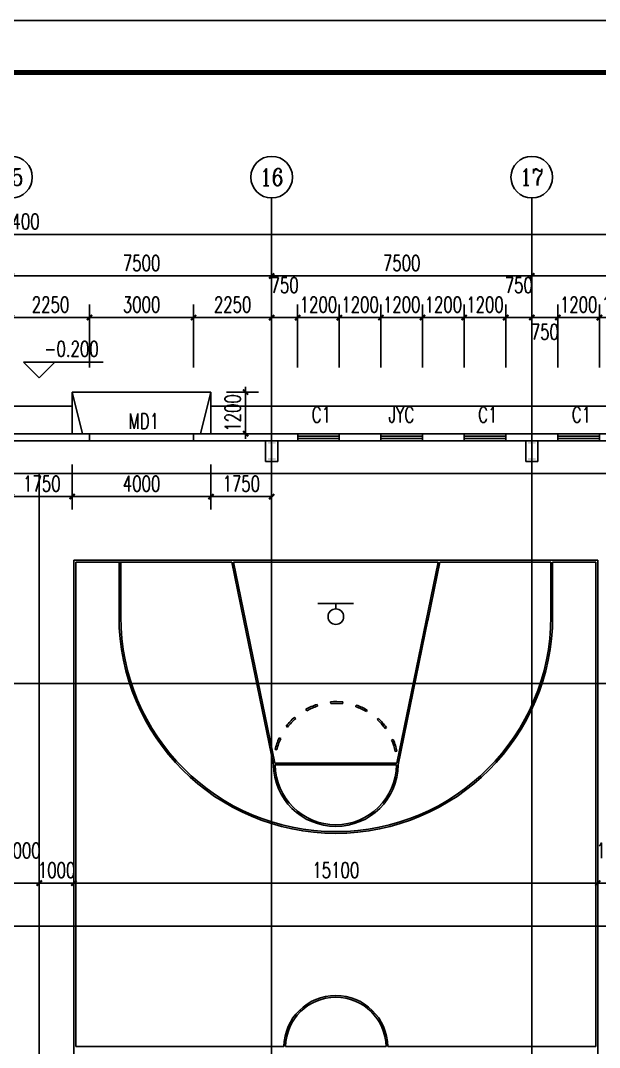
# Model space of a CAD drawing. Extents: x 962303 to 1579583, y -174742 to 224716.
# Drawn here: x 1453984 to 1470673, y 110641 to 140258 of the extents above; entities that cross this region are included whole.
import ezdxf
from ezdxf.enums import TextEntityAlignment as Align

# ---------------------------------------------------------------- set-up
doc = ezdxf.new("R2010")
doc.units = 0
doc.header["$LTSCALE"] = 1000
doc.header["$MEASUREMENT"] = 0
doc.linetypes.add('DASH', pattern=[0.35, 0.25, -0.1])
for name, color, linetype in [('AXIS', 3, 'Continuous'), ('AXIS_TEXT', 7, 'Continuous'), ('DIM_ELEV', 3, 'Continuous'), ('DOTE', 1, 'Continuous'), ('GROUND', 2, 'Continuous'), ('PUB_DIM', 3, 'Continuous'), ('PUB_TEXT', 7, 'Continuous'), ('PUB_TITLE', 4, 'Continuous'), ('STAIR', 2, 'Continuous'), ('WALL', 5, 'Continuous'), ('WINDOW', 4, 'Continuous'), ('WINDOW_TEXT', 7, 'Continuous')]:
    doc.layers.add(name, color=color, linetype=linetype)
doc.styles.add('_TCH_AXIS', font='COMPLEX', dxfattribs={"bigfont": 'GBCBIG'})
doc.styles.add('_TCH_DIM', font='SIMPLEX', dxfattribs={"bigfont": 'GBCBIG'})
doc.styles.add('_TCH_DIM_T3', font='SIMPLEX', dxfattribs={"width": 0.705882, "bigfont": 'GBCBIG'})
doc.styles.add('_TCH_WINDOW', font='SIMPLEX', dxfattribs={"bigfont": 'GBCBIG'})
doc.styles.add('COMPLEX', font='COMPLEX')
doc.dimstyles.new('_TCH_ARCH&&150', dxfattribs={"dimtxt": 446.25, "dimasz": 150, "dimexe": 375, "dimexo": 450, "dimgap": 150, "dimtad": 1, "dimdec": 0, "dimzin": 0, "dimdsep": 46, "dimtxsty": '_TCH_DIM_T3', "dimblk": 'ARCHTICK', "dimcen": 0.09, "dimclrt": 7, "dimazin": 2, "dimtfac": 1, "dimtdec": 0, "dimtix": 1, "dimtmove": 2, "dimatfit": 3, "dimfxl": 0, "dimtolj": 1, "dimtzin": 0, "dimarcsym": 0})

# ---------------------------------------------------------------- blocks, each defined once
blk = doc.blocks.new('_ArchTick')
at = {"color": 0, "linetype": 'ByBlock', "const_width": 0.4}
blk.add_lwpolyline([(-0.5, -0.5), (0.5, 0.5)], dxfattribs=at)
blk = doc.blocks.new('*D267')
at = {"layer": 'Defpoints', "color": 0}
for p in [(1459473, 129541), (1460473, 129541), (1459473, 128341)]:
    blk.add_point(p, dxfattribs=at)
at = {"layer": 'PUB_DIM', "color": 0, "lineweight": -2}
for p, q in [((1459923, 129541), (1460848, 129541)), ((1460473, 129541), (1460473, 129691)), ((1460473, 128341), (1460473, 129541)), ((1459923, 128341), (1460848, 128341)), ((1460473, 128341), (1460473, 128191))]:
    blk.add_line(p, q, dxfattribs=at)
at = {"layer": 'PUB_DIM', "color": 0, "lineweight": -2, "xscale": 150, "yscale": 150, "zscale": 150}
for p, rotation in [((1460473, 129541), 270), ((1460473, 128341), 90)]:
    blk.add_blockref('_ArchTick', p, dxfattribs=dict(at, rotation=rotation))
at = {"layer": 'PUB_DIM', "color": 7, "insert": (1460100, 128941), "char_height": 446.2, "attachment_point": 5, "rotation": 90, "style": '_TCH_DIM_T3'}
blk.add_mtext('\\A1;1200', dxfattribs=at)
blk = doc.blocks.new('*D277')
at = {"layer": 'Defpoints', "color": 0}
for p in [(1453723, 127901), (1455473, 127901), (1455473, 126528)]:
    blk.add_point(p, dxfattribs=at)
at = {"layer": 'PUB_DIM', "color": 0, "lineweight": -2}
for p, q in [((1453723, 127451), (1453723, 126153)), ((1455473, 127451), (1455473, 126153)), ((1453723, 126528), (1455473, 126528))]:
    blk.add_line(p, q, dxfattribs=at)
at = {"layer": 'PUB_DIM', "color": 0, "lineweight": -2, "xscale": 150, "yscale": 150, "zscale": 150, "rotation": 180}
blk.add_blockref('_ArchTick', (1453723, 126528), dxfattribs=at)
at = {"layer": 'PUB_DIM', "color": 0, "lineweight": -2, "xscale": 150, "yscale": 150, "zscale": 150}
blk.add_blockref('_ArchTick', (1455473, 126528), dxfattribs=at)
at = {"layer": 'PUB_DIM', "color": 7, "insert": (1454598, 126901), "char_height": 446.2, "attachment_point": 5, "style": '_TCH_DIM_T3'}
blk.add_mtext('\\A1;1750', dxfattribs=at)
blk = doc.blocks.new('*D278')
at = {"layer": 'Defpoints', "color": 0}
for p in [(1455473, 127901), (1459473, 127901), (1459473, 126528)]:
    blk.add_point(p, dxfattribs=at)
at = {"layer": 'PUB_DIM', "color": 0, "lineweight": -2}
for p, q in [((1455473, 127451), (1455473, 126153)), ((1459473, 127451), (1459473, 126153)), ((1455473, 126528), (1459473, 126528))]:
    blk.add_line(p, q, dxfattribs=at)
at = {"layer": 'PUB_DIM', "color": 0, "lineweight": -2, "xscale": 150, "yscale": 150, "zscale": 150, "rotation": 180}
blk.add_blockref('_ArchTick', (1455473, 126528), dxfattribs=at)
at = {"layer": 'PUB_DIM', "color": 0, "lineweight": -2, "xscale": 150, "yscale": 150, "zscale": 150}
blk.add_blockref('_ArchTick', (1459473, 126528), dxfattribs=at)
at = {"layer": 'PUB_DIM', "color": 7, "insert": (1457473, 126901), "char_height": 446.2, "attachment_point": 5, "style": '_TCH_DIM_T3'}
blk.add_mtext('\\A1;4000', dxfattribs=at)
blk = doc.blocks.new('*D279')
at = {"layer": 'Defpoints', "color": 0}
for p in [(1459473, 127901), (1461223, 127901), (1461223, 126528)]:
    blk.add_point(p, dxfattribs=at)
at = {"layer": 'PUB_DIM', "color": 0, "lineweight": -2}
for p, q in [((1459473, 127451), (1459473, 126153)), ((1461223, 127451), (1461223, 126153)), ((1459473, 126528), (1461223, 126528))]:
    blk.add_line(p, q, dxfattribs=at)
at = {"layer": 'PUB_DIM', "color": 0, "lineweight": -2, "xscale": 150, "yscale": 150, "zscale": 150, "rotation": 180}
blk.add_blockref('_ArchTick', (1459473, 126528), dxfattribs=at)
at = {"layer": 'PUB_DIM', "color": 0, "lineweight": -2, "xscale": 150, "yscale": 150, "zscale": 150}
blk.add_blockref('_ArchTick', (1461223, 126528), dxfattribs=at)
at = {"layer": 'PUB_DIM', "color": 7, "insert": (1460348, 126901), "char_height": 446.2, "attachment_point": 5, "style": '_TCH_DIM_T3'}
blk.add_mtext('\\A1;1750', dxfattribs=at)
blk = doc.blocks.new('*D646')
at = {"layer": 'AXIS', "color": 0, "lineweight": -2}
for p, q in [((1453723, 130255), (1453723, 132066)), ((1455973, 130255), (1455973, 132066)), ((1453723, 131691), (1455973, 131691))]:
    blk.add_line(p, q, dxfattribs=at)
at = {"layer": 'Defpoints', "color": 0}
for p in [(1455973, 131691), (1453723, 129805), (1455973, 129805)]:
    blk.add_point(p, dxfattribs=at)
at = {"layer": 'AXIS', "color": 0, "lineweight": -2, "xscale": 150, "yscale": 150, "zscale": 150, "rotation": 180}
blk.add_blockref('_ArchTick', (1453723, 131691), dxfattribs=at)
at = {"layer": 'AXIS', "color": 0, "lineweight": -2, "xscale": 150, "yscale": 150, "zscale": 150}
blk.add_blockref('_ArchTick', (1455973, 131691), dxfattribs=at)
at = {"layer": 'AXIS', "color": 7, "insert": (1454848, 132064), "char_height": 446.2, "attachment_point": 5, "style": '_TCH_DIM_T3'}
blk.add_mtext('\\A1;2250', dxfattribs=at)
blk = doc.blocks.new('*D647')
at = {"layer": 'AXIS', "color": 0, "lineweight": -2}
for p, q in [((1455973, 130255), (1455973, 132066)), ((1458973, 130255), (1458973, 132066)), ((1455973, 131691), (1458973, 131691))]:
    blk.add_line(p, q, dxfattribs=at)
at = {"layer": 'Defpoints', "color": 0}
for p in [(1458973, 131691), (1455973, 129805), (1458973, 129805)]:
    blk.add_point(p, dxfattribs=at)
at = {"layer": 'AXIS', "color": 0, "lineweight": -2, "xscale": 150, "yscale": 150, "zscale": 150, "rotation": 180}
blk.add_blockref('_ArchTick', (1455973, 131691), dxfattribs=at)
at = {"layer": 'AXIS', "color": 0, "lineweight": -2, "xscale": 150, "yscale": 150, "zscale": 150}
blk.add_blockref('_ArchTick', (1458973, 131691), dxfattribs=at)
at = {"layer": 'AXIS', "color": 7, "insert": (1457473, 132064), "char_height": 446.2, "attachment_point": 5, "style": '_TCH_DIM_T3'}
blk.add_mtext('\\A1;3000', dxfattribs=at)
blk = doc.blocks.new('*D648')
at = {"layer": 'AXIS', "color": 0, "lineweight": -2}
for p, q in [((1458973, 130255), (1458973, 132066)), ((1461223, 130255), (1461223, 132066)), ((1458973, 131691), (1461223, 131691))]:
    blk.add_line(p, q, dxfattribs=at)
at = {"layer": 'Defpoints', "color": 0}
for p in [(1461223, 131691), (1458973, 129805), (1461223, 129805)]:
    blk.add_point(p, dxfattribs=at)
at = {"layer": 'AXIS', "color": 0, "lineweight": -2, "xscale": 150, "yscale": 150, "zscale": 150, "rotation": 180}
blk.add_blockref('_ArchTick', (1458973, 131691), dxfattribs=at)
at = {"layer": 'AXIS', "color": 0, "lineweight": -2, "xscale": 150, "yscale": 150, "zscale": 150}
blk.add_blockref('_ArchTick', (1461223, 131691), dxfattribs=at)
at = {"layer": 'AXIS', "color": 7, "insert": (1460098, 132064), "char_height": 446.2, "attachment_point": 5, "style": '_TCH_DIM_T3'}
blk.add_mtext('\\A1;2250', dxfattribs=at)
blk = doc.blocks.new('*D649')
at = {"layer": 'AXIS', "color": 0, "lineweight": -2}
for p, q in [((1461223, 130255), (1461223, 132066)), ((1461973, 130255), (1461973, 132066)), ((1461223, 131691), (1461973, 131691))]:
    blk.add_line(p, q, dxfattribs=at)
at = {"layer": 'Defpoints', "color": 0}
for p in [(1461973, 131691), (1461223, 129805), (1461973, 129805)]:
    blk.add_point(p, dxfattribs=at)
at = {"layer": 'AXIS', "color": 0, "lineweight": -2, "xscale": 150, "yscale": 150, "zscale": 150, "rotation": 180}
blk.add_blockref('_ArchTick', (1461223, 131691), dxfattribs=at)
at = {"layer": 'AXIS', "color": 0, "lineweight": -2, "xscale": 150, "yscale": 150, "zscale": 150}
blk.add_blockref('_ArchTick', (1461973, 131691), dxfattribs=at)
at = {"layer": 'AXIS', "color": 7, "insert": (1461598, 132628), "char_height": 446.2, "attachment_point": 5, "style": '_TCH_DIM_T3'}
blk.add_mtext('\\A1;750', dxfattribs=at)
blk = doc.blocks.new('*D650')
at = {"layer": 'AXIS', "color": 0, "lineweight": -2}
for p, q in [((1461973, 130255), (1461973, 132066)), ((1463173, 130255), (1463173, 132066)), ((1461973, 131691), (1461823, 131691)), ((1461973, 131691), (1463173, 131691)), ((1463173, 131691), (1463323, 131691))]:
    blk.add_line(p, q, dxfattribs=at)
at = {"layer": 'Defpoints', "color": 0}
for p in [(1463173, 131691), (1461973, 129805), (1463173, 129805)]:
    blk.add_point(p, dxfattribs=at)
at = {"layer": 'AXIS', "color": 0, "lineweight": -2, "xscale": 150, "yscale": 150, "zscale": 150}
blk.add_blockref('_ArchTick', (1461973, 131691), dxfattribs=at)
at = {"layer": 'AXIS', "color": 0, "lineweight": -2, "xscale": 150, "yscale": 150, "zscale": 150, "rotation": 180}
blk.add_blockref('_ArchTick', (1463173, 131691), dxfattribs=at)
at = {"layer": 'AXIS', "color": 7, "insert": (1462573, 132064), "char_height": 446.2, "attachment_point": 5, "style": '_TCH_DIM_T3'}
blk.add_mtext('\\A1;1200', dxfattribs=at)
blk = doc.blocks.new('*D651')
at = {"layer": 'AXIS', "color": 0, "lineweight": -2}
for p, q in [((1463173, 130255), (1463173, 132066)), ((1464373, 130255), (1464373, 132066)), ((1463173, 131691), (1463023, 131691)), ((1463173, 131691), (1464373, 131691)), ((1464373, 131691), (1464523, 131691))]:
    blk.add_line(p, q, dxfattribs=at)
at = {"layer": 'Defpoints', "color": 0}
for p in [(1464373, 131691), (1463173, 129805), (1464373, 129805)]:
    blk.add_point(p, dxfattribs=at)
at = {"layer": 'AXIS', "color": 0, "lineweight": -2, "xscale": 150, "yscale": 150, "zscale": 150}
blk.add_blockref('_ArchTick', (1463173, 131691), dxfattribs=at)
at = {"layer": 'AXIS', "color": 0, "lineweight": -2, "xscale": 150, "yscale": 150, "zscale": 150, "rotation": 180}
blk.add_blockref('_ArchTick', (1464373, 131691), dxfattribs=at)
at = {"layer": 'AXIS', "color": 7, "insert": (1463773, 132064), "char_height": 446.2, "attachment_point": 5, "style": '_TCH_DIM_T3'}
blk.add_mtext('\\A1;1200', dxfattribs=at)
blk = doc.blocks.new('*D652')
at = {"layer": 'AXIS', "color": 0, "lineweight": -2}
for p, q in [((1464373, 130255), (1464373, 132066)), ((1465573, 130255), (1465573, 132066)), ((1464373, 131691), (1464223, 131691)), ((1464373, 131691), (1465573, 131691)), ((1465573, 131691), (1465723, 131691))]:
    blk.add_line(p, q, dxfattribs=at)
at = {"layer": 'Defpoints', "color": 0}
for p in [(1465573, 131691), (1464373, 129805), (1465573, 129805)]:
    blk.add_point(p, dxfattribs=at)
at = {"layer": 'AXIS', "color": 0, "lineweight": -2, "xscale": 150, "yscale": 150, "zscale": 150}
blk.add_blockref('_ArchTick', (1464373, 131691), dxfattribs=at)
at = {"layer": 'AXIS', "color": 0, "lineweight": -2, "xscale": 150, "yscale": 150, "zscale": 150, "rotation": 180}
blk.add_blockref('_ArchTick', (1465573, 131691), dxfattribs=at)
at = {"layer": 'AXIS', "color": 7, "insert": (1464973, 132064), "char_height": 446.2, "attachment_point": 5, "style": '_TCH_DIM_T3'}
blk.add_mtext('\\A1;1200', dxfattribs=at)
blk = doc.blocks.new('*D653')
at = {"layer": 'AXIS', "color": 0, "lineweight": -2}
for p, q in [((1465573, 130255), (1465573, 132066)), ((1466773, 130255), (1466773, 132066)), ((1465573, 131691), (1465423, 131691)), ((1465573, 131691), (1466773, 131691)), ((1466773, 131691), (1466923, 131691))]:
    blk.add_line(p, q, dxfattribs=at)
at = {"layer": 'Defpoints', "color": 0}
for p in [(1466773, 131691), (1465573, 129805), (1466773, 129805)]:
    blk.add_point(p, dxfattribs=at)
at = {"layer": 'AXIS', "color": 0, "lineweight": -2, "xscale": 150, "yscale": 150, "zscale": 150}
blk.add_blockref('_ArchTick', (1465573, 131691), dxfattribs=at)
at = {"layer": 'AXIS', "color": 0, "lineweight": -2, "xscale": 150, "yscale": 150, "zscale": 150, "rotation": 180}
blk.add_blockref('_ArchTick', (1466773, 131691), dxfattribs=at)
at = {"layer": 'AXIS', "color": 7, "insert": (1466173, 132064), "char_height": 446.2, "attachment_point": 5, "style": '_TCH_DIM_T3'}
blk.add_mtext('\\A1;1200', dxfattribs=at)
blk = doc.blocks.new('*D654')
at = {"layer": 'AXIS', "color": 0, "lineweight": -2}
for p, q in [((1466773, 130255), (1466773, 132066)), ((1467973, 130255), (1467973, 132066)), ((1466773, 131691), (1466623, 131691)), ((1466773, 131691), (1467973, 131691)), ((1467973, 131691), (1468123, 131691))]:
    blk.add_line(p, q, dxfattribs=at)
at = {"layer": 'Defpoints', "color": 0}
for p in [(1467973, 131691), (1466773, 129805), (1467973, 129805)]:
    blk.add_point(p, dxfattribs=at)
at = {"layer": 'AXIS', "color": 0, "lineweight": -2, "xscale": 150, "yscale": 150, "zscale": 150}
blk.add_blockref('_ArchTick', (1466773, 131691), dxfattribs=at)
at = {"layer": 'AXIS', "color": 0, "lineweight": -2, "xscale": 150, "yscale": 150, "zscale": 150, "rotation": 180}
blk.add_blockref('_ArchTick', (1467973, 131691), dxfattribs=at)
at = {"layer": 'AXIS', "color": 7, "insert": (1467373, 132064), "char_height": 446.2, "attachment_point": 5, "style": '_TCH_DIM_T3'}
blk.add_mtext('\\A1;1200', dxfattribs=at)
blk = doc.blocks.new('*D655')
at = {"layer": 'AXIS', "color": 0, "lineweight": -2}
for p, q in [((1467973, 130255), (1467973, 132066)), ((1468723, 130255), (1468723, 132066)), ((1467973, 131691), (1468723, 131691))]:
    blk.add_line(p, q, dxfattribs=at)
at = {"layer": 'Defpoints', "color": 0}
for p in [(1468723, 131691), (1467973, 129805), (1468723, 129805)]:
    blk.add_point(p, dxfattribs=at)
at = {"layer": 'AXIS', "color": 0, "lineweight": -2, "xscale": 150, "yscale": 150, "zscale": 150, "rotation": 180}
blk.add_blockref('_ArchTick', (1467973, 131691), dxfattribs=at)
at = {"layer": 'AXIS', "color": 0, "lineweight": -2, "xscale": 150, "yscale": 150, "zscale": 150}
blk.add_blockref('_ArchTick', (1468723, 131691), dxfattribs=at)
at = {"layer": 'AXIS', "color": 7, "insert": (1468348, 132628), "char_height": 446.2, "attachment_point": 5, "style": '_TCH_DIM_T3'}
blk.add_mtext('\\A1;750', dxfattribs=at)
blk = doc.blocks.new('*D656')
at = {"layer": 'AXIS', "color": 0, "lineweight": -2}
for p, q in [((1468723, 130255), (1468723, 132066)), ((1469473, 130255), (1469473, 132066)), ((1468723, 131691), (1469473, 131691))]:
    blk.add_line(p, q, dxfattribs=at)
at = {"layer": 'Defpoints', "color": 0}
for p in [(1469473, 131691), (1468723, 129805), (1469473, 129805)]:
    blk.add_point(p, dxfattribs=at)
at = {"layer": 'AXIS', "color": 0, "lineweight": -2, "xscale": 150, "yscale": 150, "zscale": 150, "rotation": 180}
blk.add_blockref('_ArchTick', (1468723, 131691), dxfattribs=at)
at = {"layer": 'AXIS', "color": 0, "lineweight": -2, "xscale": 150, "yscale": 150, "zscale": 150}
blk.add_blockref('_ArchTick', (1469473, 131691), dxfattribs=at)
at = {"layer": 'AXIS', "color": 7, "insert": (1469098, 131278), "char_height": 446.2, "attachment_point": 5, "style": '_TCH_DIM_T3'}
blk.add_mtext('\\A1;750', dxfattribs=at)
blk = doc.blocks.new('*D657')
at = {"layer": 'AXIS', "color": 0, "lineweight": -2}
for p, q in [((1469473, 130255), (1469473, 132066)), ((1470673, 130255), (1470673, 132066)), ((1469473, 131691), (1469323, 131691)), ((1469473, 131691), (1470673, 131691)), ((1470673, 131691), (1470823, 131691))]:
    blk.add_line(p, q, dxfattribs=at)
at = {"layer": 'Defpoints', "color": 0}
for p in [(1470673, 131691), (1469473, 129805), (1470673, 129805)]:
    blk.add_point(p, dxfattribs=at)
at = {"layer": 'AXIS', "color": 0, "lineweight": -2, "xscale": 150, "yscale": 150, "zscale": 150}
blk.add_blockref('_ArchTick', (1469473, 131691), dxfattribs=at)
at = {"layer": 'AXIS', "color": 0, "lineweight": -2, "xscale": 150, "yscale": 150, "zscale": 150, "rotation": 180}
blk.add_blockref('_ArchTick', (1470673, 131691), dxfattribs=at)
at = {"layer": 'AXIS', "color": 7, "insert": (1470073, 132064), "char_height": 446.2, "attachment_point": 5, "style": '_TCH_DIM_T3'}
blk.add_mtext('\\A1;1200', dxfattribs=at)
blk = doc.blocks.new('*D658')
at = {"layer": 'AXIS', "color": 0, "lineweight": -2}
for p, q in [((1470673, 130255), (1470673, 132066)), ((1471873, 130255), (1471873, 132066)), ((1470673, 131691), (1470523, 131691)), ((1470673, 131691), (1471873, 131691)), ((1471873, 131691), (1472023, 131691))]:
    blk.add_line(p, q, dxfattribs=at)
at = {"layer": 'Defpoints', "color": 0}
for p in [(1471873, 131691), (1470673, 129805), (1471873, 129805)]:
    blk.add_point(p, dxfattribs=at)
at = {"layer": 'AXIS', "color": 0, "lineweight": -2, "xscale": 150, "yscale": 150, "zscale": 150}
blk.add_blockref('_ArchTick', (1470673, 131691), dxfattribs=at)
at = {"layer": 'AXIS', "color": 0, "lineweight": -2, "xscale": 150, "yscale": 150, "zscale": 150, "rotation": 180}
blk.add_blockref('_ArchTick', (1471873, 131691), dxfattribs=at)
at = {"layer": 'AXIS', "color": 7, "insert": (1471273, 132064), "char_height": 446.2, "attachment_point": 5, "style": '_TCH_DIM_T3'}
blk.add_mtext('\\A1;1200', dxfattribs=at)
blk = doc.blocks.new('*D784')
at = {"layer": 'Defpoints', "color": 0}
for p in [(1470623, 116799), (1471623, 116799), (1471623, 115381)]:
    blk.add_point(p, dxfattribs=at)
at = {"layer": 'PUB_DIM', "color": 0, "lineweight": -2}
for p, q in [((1470623, 116349), (1470623, 115006)), ((1471623, 116349), (1471623, 115006)), ((1470623, 115381), (1471623, 115381))]:
    blk.add_line(p, q, dxfattribs=at)
at = {"layer": 'PUB_DIM', "color": 0, "lineweight": -2, "xscale": 150, "yscale": 150, "zscale": 150, "rotation": 180}
blk.add_blockref('_ArchTick', (1470623, 115381), dxfattribs=at)
at = {"layer": 'PUB_DIM', "color": 0, "lineweight": -2, "xscale": 150, "yscale": 150, "zscale": 150}
blk.add_blockref('_ArchTick', (1471623, 115381), dxfattribs=at)
at = {"layer": 'PUB_DIM', "color": 7, "insert": (1471123, 116319), "char_height": 446.2, "attachment_point": 5, "style": '_TCH_DIM_T3'}
blk.add_mtext('\\A1;1000', dxfattribs=at)
blk = doc.blocks.new('*D785')
at = {"layer": 'Defpoints', "color": 0}
for p in [(1455523, 116799), (1470623, 116799), (1470623, 115381)]:
    blk.add_point(p, dxfattribs=at)
at = {"layer": 'PUB_DIM', "color": 0, "lineweight": -2}
for p, q in [((1455523, 116349), (1455523, 115006)), ((1470623, 116349), (1470623, 115006)), ((1455523, 115381), (1470623, 115381))]:
    blk.add_line(p, q, dxfattribs=at)
at = {"layer": 'PUB_DIM', "color": 0, "lineweight": -2, "xscale": 150, "yscale": 150, "zscale": 150, "rotation": 180}
blk.add_blockref('_ArchTick', (1455523, 115381), dxfattribs=at)
at = {"layer": 'PUB_DIM', "color": 0, "lineweight": -2, "xscale": 150, "yscale": 150, "zscale": 150}
blk.add_blockref('_ArchTick', (1470623, 115381), dxfattribs=at)
at = {"layer": 'PUB_DIM', "color": 7, "insert": (1463073, 115754), "char_height": 446.2, "attachment_point": 5, "style": '_TCH_DIM_T3'}
blk.add_mtext('\\A1;15100', dxfattribs=at)
blk = doc.blocks.new('*D786')
at = {"layer": 'Defpoints', "color": 0}
for p in [(1454523, 116799), (1455523, 116799), (1455523, 115381)]:
    blk.add_point(p, dxfattribs=at)
at = {"layer": 'PUB_DIM', "color": 0, "lineweight": -2}
for p, q in [((1454523, 116349), (1454523, 115006)), ((1455523, 116349), (1455523, 115006)), ((1454523, 115381), (1454373, 115381)), ((1454523, 115381), (1455523, 115381)), ((1455523, 115381), (1455673, 115381))]:
    blk.add_line(p, q, dxfattribs=at)
at = {"layer": 'PUB_DIM', "color": 0, "lineweight": -2, "xscale": 150, "yscale": 150, "zscale": 150}
blk.add_blockref('_ArchTick', (1454523, 115381), dxfattribs=at)
at = {"layer": 'PUB_DIM', "color": 0, "lineweight": -2, "xscale": 150, "yscale": 150, "zscale": 150, "rotation": 180}
blk.add_blockref('_ArchTick', (1455523, 115381), dxfattribs=at)
at = {"layer": 'PUB_DIM', "color": 7, "insert": (1455023, 115754), "char_height": 446.2, "attachment_point": 5, "style": '_TCH_DIM_T3'}
blk.add_mtext('\\A1;1000', dxfattribs=at)
blk = doc.blocks.new('*D787')
at = {"layer": 'Defpoints', "color": 0}
for p in [(1453523, 116799), (1454523, 116799), (1454523, 115381)]:
    blk.add_point(p, dxfattribs=at)
at = {"layer": 'PUB_DIM', "color": 0, "lineweight": -2}
for p, q in [((1453523, 116349), (1453523, 115006)), ((1454523, 116349), (1454523, 115006)), ((1453523, 115381), (1454523, 115381))]:
    blk.add_line(p, q, dxfattribs=at)
at = {"layer": 'PUB_DIM', "color": 0, "lineweight": -2, "xscale": 150, "yscale": 150, "zscale": 150, "rotation": 180}
blk.add_blockref('_ArchTick', (1453523, 115381), dxfattribs=at)
at = {"layer": 'PUB_DIM', "color": 0, "lineweight": -2, "xscale": 150, "yscale": 150, "zscale": 150}
blk.add_blockref('_ArchTick', (1454523, 115381), dxfattribs=at)
at = {"layer": 'PUB_DIM', "color": 7, "insert": (1454023, 116319), "char_height": 446.2, "attachment_point": 5, "style": '_TCH_DIM_T3'}
blk.add_mtext('\\A1;1000', dxfattribs=at)
blk = doc.blocks.new('*D923')
at = {"layer": 'AXIS', "color": 0, "lineweight": -2}
for p, q in [((1453723, 129591), (1453723, 133266)), ((1461223, 129591), (1461223, 133266)), ((1453723, 132891), (1461223, 132891))]:
    blk.add_line(p, q, dxfattribs=at)
at = {"layer": 'Defpoints', "color": 0}
for p in [(1461223, 132891), (1453723, 129141), (1461223, 129141)]:
    blk.add_point(p, dxfattribs=at)
at = {"layer": 'AXIS', "color": 0, "lineweight": -2, "xscale": 150, "yscale": 150, "zscale": 150, "rotation": 180}
blk.add_blockref('_ArchTick', (1453723, 132891), dxfattribs=at)
at = {"layer": 'AXIS', "color": 0, "lineweight": -2, "xscale": 150, "yscale": 150, "zscale": 150}
blk.add_blockref('_ArchTick', (1461223, 132891), dxfattribs=at)
at = {"layer": 'AXIS', "color": 7, "insert": (1457473, 133264), "char_height": 446.2, "attachment_point": 5, "style": '_TCH_DIM_T3'}
blk.add_mtext('\\A1;7500', dxfattribs=at)
blk = doc.blocks.new('*D924')
at = {"layer": 'AXIS', "color": 0, "lineweight": -2}
for p, q in [((1461223, 129591), (1461223, 133266)), ((1468723, 129591), (1468723, 133266)), ((1461223, 132891), (1468723, 132891))]:
    blk.add_line(p, q, dxfattribs=at)
at = {"layer": 'Defpoints', "color": 0}
for p in [(1468723, 132891), (1461223, 129141), (1468723, 129141)]:
    blk.add_point(p, dxfattribs=at)
at = {"layer": 'AXIS', "color": 0, "lineweight": -2, "xscale": 150, "yscale": 150, "zscale": 150, "rotation": 180}
blk.add_blockref('_ArchTick', (1461223, 132891), dxfattribs=at)
at = {"layer": 'AXIS', "color": 0, "lineweight": -2, "xscale": 150, "yscale": 150, "zscale": 150}
blk.add_blockref('_ArchTick', (1468723, 132891), dxfattribs=at)
at = {"layer": 'AXIS', "color": 7, "insert": (1464973, 133264), "char_height": 446.2, "attachment_point": 5, "style": '_TCH_DIM_T3'}
blk.add_mtext('\\A1;7500', dxfattribs=at)
blk = doc.blocks.new('*D925')
at = {"layer": 'AXIS', "color": 0, "lineweight": -2}
for p, q in [((1468723, 129591), (1468723, 133266)), ((1476223, 129591), (1476223, 133266)), ((1468723, 132891), (1476223, 132891))]:
    blk.add_line(p, q, dxfattribs=at)
at = {"layer": 'Defpoints', "color": 0}
for p in [(1476223, 132891), (1468723, 129141), (1476223, 129141)]:
    blk.add_point(p, dxfattribs=at)
at = {"layer": 'AXIS', "color": 0, "lineweight": -2, "xscale": 150, "yscale": 150, "zscale": 150, "rotation": 180}
blk.add_blockref('_ArchTick', (1468723, 132891), dxfattribs=at)
at = {"layer": 'AXIS', "color": 0, "lineweight": -2, "xscale": 150, "yscale": 150, "zscale": 150}
blk.add_blockref('_ArchTick', (1476223, 132891), dxfattribs=at)
at = {"layer": 'AXIS', "color": 7, "insert": (1472473, 133264), "char_height": 446.2, "attachment_point": 5, "style": '_TCH_DIM_T3'}
blk.add_mtext('\\A1;7500', dxfattribs=at)
blk = doc.blocks.new('*D937')
at = {"layer": 'AXIS', "color": 0, "lineweight": -2}
for p, q in [((1348523, 130255), (1348523, 134466)), ((1558923, 130255), (1558923, 134466)), ((1348523, 134091), (1558923, 134091))]:
    blk.add_line(p, q, dxfattribs=at)
at = {"layer": 'Defpoints', "color": 0}
for p in [(1558923, 134091), (1348523, 129805), (1558923, 129805)]:
    blk.add_point(p, dxfattribs=at)
at = {"layer": 'AXIS', "color": 0, "lineweight": -2, "xscale": 150, "yscale": 150, "zscale": 150, "rotation": 180}
blk.add_blockref('_ArchTick', (1348523, 134091), dxfattribs=at)
at = {"layer": 'AXIS', "color": 0, "lineweight": -2, "xscale": 150, "yscale": 150, "zscale": 150}
blk.add_blockref('_ArchTick', (1558923, 134091), dxfattribs=at)
at = {"layer": 'AXIS', "color": 7, "insert": (1453723, 134464), "char_height": 446.2, "attachment_point": 5, "style": '_TCH_DIM_T3'}
blk.add_mtext('\\A1;210400', dxfattribs=at)
blk = doc.blocks.new('_AXISO')
blk.add_circle((0, 0), 0.5)
at = {"layer": 'AXIS_TEXT', "style": 'COMPLEX', "width": 1.041667}
blk.add_attdef('A', text='', height=0.56, dxfattribs=at).set_placement((-0.25, -0.28), (0.25, -0.28), align=Align.FIT)
blk = doc.blocks.new('$WINLIB2D$00000001')
at = {"color": 0}
for points in [[(-0.5, 0.5), (-0.5, -0.5)], [(-0.5, 0.5), (0.5, 0.5)], [(0.5, -0.5), (0.5, 0.5)], [(0.5, 0.167), (-0.5, 0.167)], [(0.5, -0.167), (-0.5, -0.167)], [(-0.5, -0.5), (0.5, -0.5)]]:
    blk.add_lwpolyline(points, dxfattribs=at)

msp = doc.modelspace()

# ---------------------------------------------------------------- hatches: boundary and pattern name
h = msp.add_hatch(color=2)
h.paths.add_polyline_path([(1461197.7, 128051.2), (1461253.7, 128051.2), (1461253.7, 127643.2), (1461197.7, 127643.2)])
h.paths.add_polyline_path([(1461113.7, 127643.2), (1461337.7, 127643.2), (1461337.7, 127587.2), (1461113.7, 127587.2)])
h.paths.add_polyline_path([(1461113.7, 128107.2), (1461337.7, 128107.2), (1461337.7, 128051.2), (1461113.7, 128051.2)])
h = msp.add_hatch(color=2)
h.paths.add_polyline_path([(1468697.7, 128051.2), (1468753.7, 128051.2), (1468753.7, 127643.2), (1468697.7, 127643.2)])
h.paths.add_polyline_path([(1468613.7, 127643.2), (1468837.7, 127643.2), (1468837.7, 127587.2), (1468613.7, 127587.2)])
h.paths.add_polyline_path([(1468613.7, 128107.2), (1468837.7, 128107.2), (1468837.7, 128051.2), (1468613.7, 128051.2)])

# ---------------------------------------------------------------- linework, layer by layer
for p, q in [((1558123.2, 127190.9), (1368273.2, 127190.9)), ((1454523.2, 94090.9), (1454523.2, 127190.9)), ((1454523.2, 127190.9), (1454523.2, 94090.9)), ((1455523.2, 110665.9), (1455523.2, 124690.9)), ((1455523.2, 124690.9), (1470623.2, 124690.9)), ((1470623.2, 124690.9), (1470623.2, 110665.9)), ((1455573.2, 110665.9), (1455573.2, 124640.9)), ((1455573.2, 124640.9), (1460073.2, 124640.9)), ((1456823.2, 124640.9), (1456823.2, 123065.9)), ((1456873.2, 124640.9), (1456873.2, 123065.9)), ((1460073.2, 124640.9), (1460420.4, 122948.4)), ((1460124.2, 124640.9), (1466022.1, 124640.9)), ((1460124.2, 124640.9), (1461314.1, 118840.9)), ((1466022.1, 124640.9), (1464832.2, 118840.9)), ((1466073.2, 124640.9), (1465726, 122948.4)), ((1466073.2, 124640.9), (1469273.2, 124640.9)), ((1469273.2, 123065.9), (1469273.2, 124640.9)), ((1469323.2, 124640.9), (1470573.2, 124640.9)), ((1469323.2, 123065.9), (1469323.2, 124640.9)), ((1470573.2, 124640.9), (1470573.2, 110665.9)), ((1463582, 123440.9), (1462555.4, 123440.9)), ((1463073.2, 123440.9), (1463073.2, 123290.9)), ((1460420.4, 122948.4), (1461273.4, 118790.9)), ((1465730.3, 122969.7), (1464873, 118790.9)), ((1462927.4, 120559.8), (1462923.2, 120609.6)), ((1463267.4, 120555.1), (1463272.9, 120604.8)), ((1462233.5, 120351.3), (1462209.5, 120395.1)), ((1462546.3, 120484.7), (1462531.2, 120532.4)), ((1463646.2, 120469.4), (1463662.6, 120516.6)), ((1463955.2, 120327.3), (1463980.4, 120370.5)), ((1461915.5, 120128.2), (1461882.4, 120165.7)), ((1464266.9, 120095.6), (1464301, 120132.1)), ((1461683.6, 119879.6), (1461643.9, 119910)), ((1464491.8, 119840.6), (1464532.3, 119869.8)), ((1461483.2, 119546.9), (1461437.7, 119567.8)), ((1464682.9, 119502.4), (1464728.9, 119522)), ((1461371.8, 119225.6), (1461323.2, 119237.3)), ((1464785.3, 119178.1), (1464834.2, 119188.5)), ((1464832.2, 118840.9), (1461314.1, 118840.9)), ((1464823, 118790.9), (1461323.4, 118790.9)), ((1455523.2, 96590.9), (1455523.2, 110665.9)), ((1455573.2, 110665.9), (1461573.4, 110665.9)), ((1461623.4, 110665.9), (1464523, 110665.9)), ((1464573, 110665.9), (1470573.2, 110665.9)), ((1470623.2, 110665.9), (1470623.2, 96590.9))]:
    msp.add_line(p, q)
msp.add_lwpolyline([(1470623.2, 124690.9), (1455523.2, 124690.9), (1455523.2, 96590.9), (1470623.2, 96590.9)], close=True)
msp.add_circle((1463073.2, 123065.9), 225)
for centre, radius, start, end in [((1463073.2, 123065.9), 6250, 180, 0), ((1463073.2, 123065.9), 6200, 180, 0), ((1463073.2, 118815.9), 1800, 83.62832, 94.77876), ((1463073.2, 118815.9), 1750, 83.62832, 94.77876), ((1463073.2, 118815.9), 1800, 107.52212, 118.67257), ((1463073.2, 118815.9), 1750, 107.52212, 118.67257), ((1463073.2, 118815.9), 1750, 59.73451, 70.88496), ((1463073.2, 118815.9), 1800, 59.73451, 70.88496), ((1463073.2, 118815.9), 1800, 131.41593, 142.56637), ((1463073.2, 118815.9), 1750, 131.41593, 142.56637), ((1463073.2, 118815.9), 1750, 35.84071, 46.99115), ((1463073.2, 118815.9), 1800, 35.84071, 46.99115), ((1463073.2, 118815.9), 1800, 155.30973, 166.46018), ((1463073.2, 118815.9), 1750, 155.30973, 166.46018), ((1463073.2, 118815.9), 1750, 11.9469, 23.09735), ((1463073.2, 118815.9), 1800, 11.9469, 23.09735), ((1463073.2, 118815.9), 1800, 180.79646, 359.20354), ((1463073.2, 118815.9), 1750, 180.81854, 359.18146), ((1463073.2, 110640.9), 1500, 0.95497, 179.04503), ((1463073.2, 110640.9), 1450, 0.98791, 179.01209)]:
    msp.add_arc(centre, radius, start, end)
at = {"layer": 'AXIS'}
for p, q in [((1461223.2, 129140.9), (1461223.2, 135140.9)), ((1468723.2, 129140.9), (1468723.2, 135140.9))]:
    msp.add_line(p, q, dxfattribs=at)
at = {"layer": 'DIM_ELEV'}
for p, q in [((1454519.9, 129957.7), (1454069.9, 130407.7)), ((1454069.9, 130407.7), (1456364.4, 130407.7)), ((1454519.9, 129957.7), (1454969.9, 130407.7))]:
    msp.add_line(p, q, dxfattribs=at)
at = {"layer": 'DOTE'}
for p, q in [((1461223.2, 92140.9), (1461223.2, 129140.9)), ((1468723.2, 92140.9), (1468723.2, 129140.9)), ((1347723.2, 128140.9), (1559923.2, 128140.9)), ((1347723.2, 121140.9), (1559923.2, 121140.9)), ((1347723.2, 114140.9), (1559923.2, 114140.9))]:
    msp.add_line(p, q, dxfattribs=at)
at = {"layer": 'GROUND'}
for p, q in [((1455473.2, 129140.9), (1429473.2, 129140.9)), ((1485473.2, 129140.9), (1459473.2, 129140.9)), ((1455473.2, 128340.9), (1429473.2, 128340.9)), ((1485473.2, 128340.9), (1459473.2, 128340.9))]:
    msp.add_line(p, q, dxfattribs=at)
at = {"layer": 'PUB_TEXT'}
for p, q in [((1461048, 127541), (1461048, 128140.9)), ((1461048, 128140.9), (1461398.4, 128140.9)), ((1461398.4, 128140.9), (1461398.4, 127541)), ((1468548, 127541), (1468548, 128140.9)), ((1468898.4, 128140.9), (1468898.4, 127541)), ((1461398.4, 127541), (1461048, 127541)), ((1468898.4, 127541), (1468548, 127541))]:
    msp.add_line(p, q, dxfattribs=at)
at = {"layer": 'PUB_TITLE'}
msp.add_lwpolyline([(1334333.3, 77258.1), (1579583.3, 77258.1), (1579583.3, 140258.1), (1334333.3, 140258.1)], close=True, dxfattribs=at)
at = {"layer": 'PUB_TITLE', "const_width": 150}
msp.add_lwpolyline([(1338083.3, 78758.1), (1578083.3, 78758.1), (1578083.3, 138758.1), (1338083.3, 138758.1)], close=True, dxfattribs=at)
at = {"layer": 'STAIR'}
for p, q in [((1459473.2, 129540.9), (1455473.2, 129540.9)), ((1455473.2, 129540.9), (1455473.2, 128340.9)), ((1455773.2, 128340.9), (1455473.2, 129540.9)), ((1459173.2, 128340.9), (1459473.2, 129540.9)), ((1459473.2, 129540.9), (1459473.2, 128340.9)), ((1459473.2, 128340.9), (1455473.2, 128340.9))]:
    msp.add_line(p, q, dxfattribs=at)
at = {"layer": 'WALL'}
for p, q in [((1455973.2, 128340.9), (1452973.2, 128340.9)), ((1455973.2, 128140.9), (1455973.2, 128340.9)), ((1461973.2, 128340.9), (1458973.2, 128340.9)), ((1458973.2, 128340.9), (1458973.2, 128140.9)), ((1461973.2, 128140.9), (1461973.2, 128340.9)), ((1464373.2, 128340.9), (1463173.2, 128340.9)), ((1463173.2, 128340.9), (1463173.2, 128140.9)), ((1464373.2, 128140.9), (1464373.2, 128340.9)), ((1466773.2, 128340.9), (1465573.2, 128340.9)), ((1465573.2, 128340.9), (1465573.2, 128140.9)), ((1466773.2, 128140.9), (1466773.2, 128340.9)), ((1469473.2, 128340.9), (1467973.2, 128340.9)), ((1467973.2, 128340.9), (1467973.2, 128140.9)), ((1469473.2, 128140.9), (1469473.2, 128340.9)), ((1452973.2, 128140.9), (1455973.2, 128140.9)), ((1458973.2, 128140.9), (1461973.2, 128140.9)), ((1463173.2, 128140.9), (1464373.2, 128140.9)), ((1465573.2, 128140.9), (1466773.2, 128140.9)), ((1467973.2, 128140.9), (1469473.2, 128140.9))]:
    msp.add_line(p, q, dxfattribs=at)
at = {"layer": 'WINDOW', "linetype": 'DASH'}
for p, q in [((1455973.2, 128340.9), (1455973.2, 128140.9)), ((1458973.2, 128140.9), (1458973.2, 128340.9))]:
    msp.add_line(p, q, dxfattribs=at)

# ---------------------------------------------------------------- block references
at = {"layer": 'AXIS'}
ref = msp.add_blockref('_AXISO', (1453723.2, 135740.9), dxfattribs=dict(at, xscale=1200, yscale=1200, zscale=1200))
ref.add_attrib('A', '15', dxfattribs={"layer": 'AXIS_TEXT', "height": 481.71, "style": '_TCH_AXIS', "width": 1.034483}).set_placement((1453379.1, 135500), (1454067.3, 135500), align=Align.FIT)
ref = msp.add_blockref('_AXISO', (1461223.2, 135740.9), dxfattribs=dict(at, xscale=1200, yscale=1200, zscale=1200))
ref.add_attrib('A', '16', dxfattribs={"layer": 'AXIS_TEXT', "height": 492.67, "style": '_TCH_AXIS'}).set_placement((1460883, 135494.5), (1461563.4, 135494.5), align=Align.FIT)
ref = msp.add_blockref('_AXISO', (1468723.2, 135740.9), dxfattribs=dict(at, xscale=1200, yscale=1200, zscale=1200))
ref.add_attrib('A', '17', dxfattribs={"layer": 'AXIS_TEXT', "height": 481.71, "style": '_TCH_AXIS', "width": 1.034483}).set_placement((1468379.1, 135500), (1469067.3, 135500), align=Align.FIT)
at = {"layer": 'WINDOW'}
ref = msp.add_blockref('$WINLIB2D$00000001', (1462573.2, 128240.9), dxfattribs=dict(at, xscale=1200, yscale=200, zscale=1200, rotation=180))
ref.add_attrib('A', 'C1', (1462378.2, 128667.7), dxfattribs={"layer": 'WINDOW_TEXT', "height": 446.25, "style": '_TCH_WINDOW', "width": 0.705882})
ref = msp.add_blockref('$WINLIB2D$00000001', (1464973.2, 128240.9), dxfattribs=dict(at, xscale=1200, yscale=200, zscale=1200, rotation=180))
ref.add_attrib('A', 'JYC', (1464590.7, 128667.7), dxfattribs={"layer": 'WINDOW_TEXT', "height": 446.25, "style": '_TCH_WINDOW', "width": 0.705882})
ref = msp.add_blockref('$WINLIB2D$00000001', (1467373.2, 128240.9), dxfattribs=dict(at, xscale=1200, yscale=200, zscale=1200, rotation=180))
ref.add_attrib('A', 'C1', (1467178.2, 128667.7), dxfattribs={"layer": 'WINDOW_TEXT', "height": 446.25, "style": '_TCH_WINDOW', "width": 0.705882})
ref = msp.add_blockref('$WINLIB2D$00000001', (1470073.2, 128240.9), dxfattribs=dict(at, xscale=1200, yscale=200, zscale=1200, rotation=180))
ref.add_attrib('A', 'C1', (1469878.2, 128667.7), dxfattribs={"layer": 'WINDOW_TEXT', "height": 446.25, "style": '_TCH_WINDOW', "width": 0.705882})

# ---------------------------------------------------------------- texts
at = {"layer": 'PUB_TEXT', "style": '_TCH_DIM', "width": 0.705882}
msp.add_text('-0.200', height=446.25, dxfattribs=at).set_placement((1454669.4, 130565.2))
at = {"layer": 'WINDOW_TEXT', "style": '_TCH_WINDOW', "width": 0.705882}
msp.add_text('MD1', height=446.25, dxfattribs=at).set_placement((1457098.2, 128478.7))

# ---------------------------------------------------------------- dimensions: what is measured, and where the dimension line sits
at = {"layer": 'AXIS'}
for p1, p2, distance, picture, middle in [((1348523.2, 129804.5), (1558923.2, 129804.5), 4286.3, '*D937', (1453723.2, 134464)), ((1453723.2, 129140.9), (1461223.2, 129140.9), 3750, '*D923', (1457473.2, 133264)), ((1461223.2, 129140.9), (1468723.2, 129140.9), 3750, '*D924', (1464973.2, 133264)), ((1468723.2, 129140.9), (1476223.2, 129140.9), 3750, '*D925', (1472473.2, 133264)), ((1453723.2, 129804.5), (1455973.2, 129804.5), 1886.3, '*D646', (1454848.2, 132064)), ((1455973.2, 129804.5), (1458973.2, 129804.5), 1886.3, '*D647', (1457473.2, 132064)), ((1458973.2, 129804.5), (1461223.2, 129804.5), 1886.3, '*D648', (1460098.2, 132064)), ((1461973.2, 129804.5), (1463173.2, 129804.5), 1886.3, '*D650', (1462573.2, 132064)), ((1463173.2, 129804.5), (1464373.2, 129804.5), 1886.3, '*D651', (1463773.2, 132064)), ((1464373.2, 129804.5), (1465573.2, 129804.5), 1886.3, '*D652', (1464973.2, 132064)), ((1465573.2, 129804.5), (1466773.2, 129804.5), 1886.3, '*D653', (1466173.2, 132064)), ((1466773.2, 129804.5), (1467973.2, 129804.5), 1886.3, '*D654', (1467373.2, 132064)), ((1469473.2, 129804.5), (1470673.2, 129804.5), 1886.3, '*D657', (1470073.2, 132064)), ((1470673.2, 129804.5), (1471873.2, 129804.5), 1886.3, '*D658', (1471273.2, 132064))]:
    dim = msp.add_aligned_dim(p1=p1, p2=p2, distance=distance, dimstyle='_TCH_ARCH&&150', dxfattribs=at)
    dim.commit()
    dim.dimension.update_dxf_attribs({"geometry": picture, "text_midpoint": middle})
for base, p1, p2, picture, middle in [((1461973.2, 131690.9), (1461223.2, 129804.5), (1461973.2, 129804.5), '*D649', (1461598.2, 132628.4)), ((1468723.2, 131690.9), (1467973.2, 129804.5), (1468723.2, 129804.5), '*D655', (1468348.2, 132628.4)), ((1469473.2, 131690.9), (1468723.2, 129804.5), (1469473.2, 129804.5), '*D656', (1469098.2, 131278.4))]:
    dim = msp.add_linear_dim(base=base, p1=p1, p2=p2, angle=0, dimstyle='_TCH_ARCH&&150', dxfattribs=at)
    dim.commit()
    dim.dimension.update_dxf_attribs({"geometry": picture, "text_midpoint": middle, "dimtype": 129})
at = {"layer": 'PUB_DIM'}
for p1, p2, distance, picture, middle in [((1459473.2, 128340.9), (1459473.2, 129540.9), -1000, '*D267', (1460100.1, 128940.9)), ((1453723.2, 127900.7), (1455473.2, 127900.7), -1373.1, '*D277', (1454598.2, 126900.8)), ((1455473.2, 127900.7), (1459473.2, 127900.7), -1373.1, '*D278', (1457473.2, 126900.8)), ((1459473.2, 127900.7), (1461223.2, 127900.7), -1373.1, '*D279', (1460348.2, 126900.8)), ((1454523.2, 116798.8), (1455523.2, 116798.8), -1417.6, '*D786', (1455023.2, 115754.3)), ((1455523.2, 116798.8), (1470623.2, 116798.8), -1417.6, '*D785', (1463073.2, 115754.3))]:
    dim = msp.add_aligned_dim(p1=p1, p2=p2, distance=distance, dimstyle='_TCH_ARCH&&150', dxfattribs=at)
    dim.commit()
    dim.dimension.update_dxf_attribs({"geometry": picture, "text_midpoint": middle})
for base, p1, p2, picture, middle in [((1454523.2, 115381.2), (1453523.2, 116798.8), (1454523.2, 116798.8), '*D787', (1454023.2, 116318.7)), ((1471623.2, 115381.2), (1470623.2, 116798.8), (1471623.2, 116798.8), '*D784', (1471123.2, 116318.7))]:
    dim = msp.add_linear_dim(base=base, p1=p1, p2=p2, angle=0, dimstyle='_TCH_ARCH&&150', dxfattribs=at)
    dim.commit()
    dim.dimension.update_dxf_attribs({"geometry": picture, "text_midpoint": middle, "dimtype": 129})

doc.saveas('drawing.dxf')
